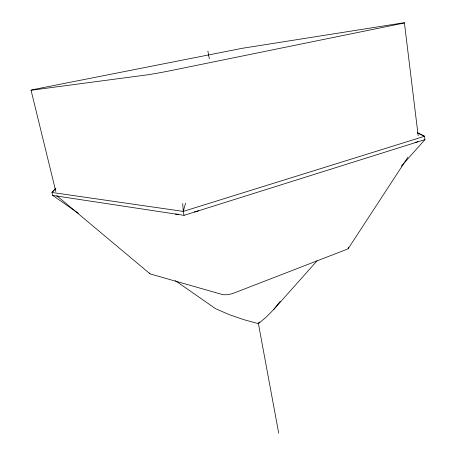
<?xml version="1.0" encoding="UTF-8"?>
<svg xmlns="http://www.w3.org/2000/svg" width="456" height="456" viewBox="0 0 456 456"><rect width="100%" height="100%" fill="white"/><g stroke="black" fill="none" stroke-linecap="round" stroke-linejoin="round"><path stroke-width="0.68" d="M417.599 132.742L424.559 136.276L424.958 139.593L184.053 215.346L183.249 211.402L185.569 203.228M348.447 248.269L407.92 157.206M175.378 280.714L215.688 308.74L229.3 314.663L243.612 319.593L258.409 323.663L259.686 321.97M258.409 323.663L266.201 317.114L273.52 309.727L280.178 301.416M55.723 188.225L51.973 192.466L52.691 195.419L78.398 213.288M273.52 309.727L317.057 260.815M401.297 166.172L424.958 139.593M55.888 188.402L51.973 192.466L183.249 211.402L424.559 136.276L417.457 132.964M52.691 195.419L184.053 215.346M149.99 273.811L57.239 196.086M31.042 90.202L55.826 191.514M207.885 51.038L209.31 58.738M258.216 322.609L278.713 433.2M418.186 135.791L404.409 22.817M182.713 203.593L183.249 211.402M348.623 247.403A7.689 2.058 -8.7 0 1 346.184 249.597L233.728 293.134A8.373 2.485 -11 0 1 222.22 294.485L150.514 274.027A7.324 1.87 -12.2 0 1 149.745 272.922M57.638 196.171A13.258 1.904 -12.1 0 1 56.732 195.835M198.588 210.775A16.986 3.283 -11.1 0 1 194.273 211.977M178.285 214.212A16.986 3.283 -11.1 0 1 175.36 214.029M417.918 141.571A14.529 2.257 -8.6 0 1 415 142.722M400.14 23.837L170.84 70.606A17.75 0.507 -10.6 0 1 146.741 74.915L31.92 90.145A13.72 0.285 -10.7 0 1 39.666 88.304L242.278 48.296L400.117 23.353A15.088 0.342 -10.2 0 1 400.14 23.837"/></g></svg>
